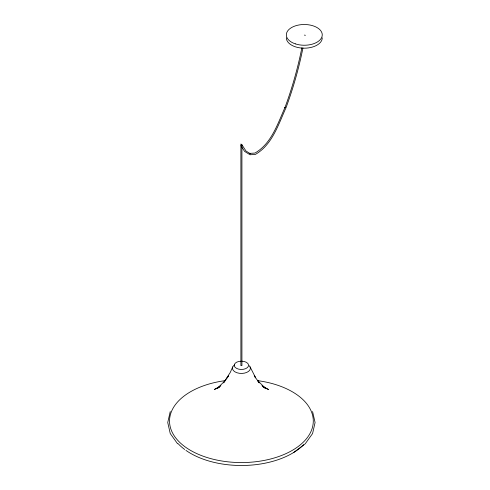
<?xml version="1.0" encoding="UTF-8"?>
<svg xmlns="http://www.w3.org/2000/svg" width="490" height="490" viewBox="0 0 490 490"><rect width="100%" height="100%" fill="white"/><g stroke="black" fill="none" stroke-linecap="round" stroke-linejoin="round"><path stroke-width="0.73" d="M301.877 47.793C297.81 68.19 292.101 88.249 284.892 107.757L285.1 107.237C277.671 123.639 271.515 143.619 254.941 153.064L249.722 153.376L250.574 153.872L245.968 151.012L241.919 144.771L240.902 144.017L240.902 365.607L241.919 365.607L241.919 144.771M302.943 47.947C298.9 68.239 293.216 88.2 286.05 107.61L285.842 108.125C278.332 124.705 272.109 144.893 255.357 154.442L250.084 154.76L249.232 154.27L244.596 151.398L240.902 145.702M170.25 411.526L167.739 422.533L170.25 433.546L177.607 443.805M232.732 366.906L230.214 372.516L223.55 382.898L228.622 375.805L227.146 377.857M225.394 380.326L217.609 388.123L220.886 385.661M293.504 452.613L305.215 443.805L312.577 433.546L315.082 422.533L312.577 411.526M220.132 386.138L214.295 389.526L219.587 387.18M304.413 35.108L305.405 35.305M263.234 387.18L268.532 389.526L262.689 386.138M261.942 385.661L265.213 388.123L257.428 380.326L259.277 382.898L254.604 376.369M254.206 375.805L255.682 377.857L250.09 366.906M322.261 37.81A17.971 10.376 0 0 1 304.296 48.185A17.971 10.376 0 0 1 286.325 37.81M257.844 380.669A71.877 41.497 0 0 1 300.572 444.632A71.877 41.497 0 0 1 181.827 444.277A71.877 41.497 0 0 1 225.712 380.571M249.19 365.656A8.985 5.188 0 0 1 246.776 372.412A8.985 5.188 0 0 1 234.875 371.806A8.985 5.188 0 0 1 234.532 364.915M242.036 361.179A7.191 4.153 0 0 1 247.419 367.592A7.191 4.153 0 0 1 235.084 367.286A7.191 4.153 0 0 1 241.411 361.167M303.659 444.749A71.877 41.497 0 0 1 185.937 450.39M184.693 449.489A71.877 41.497 0 0 1 178.097 443.646M295.311 43.861A17.971 10.376 0 0 0 322.261 34.876A17.971 10.376 0 0 0 295.311 25.89A17.971 10.376 0 0 0 295.311 43.861"/></g></svg>
